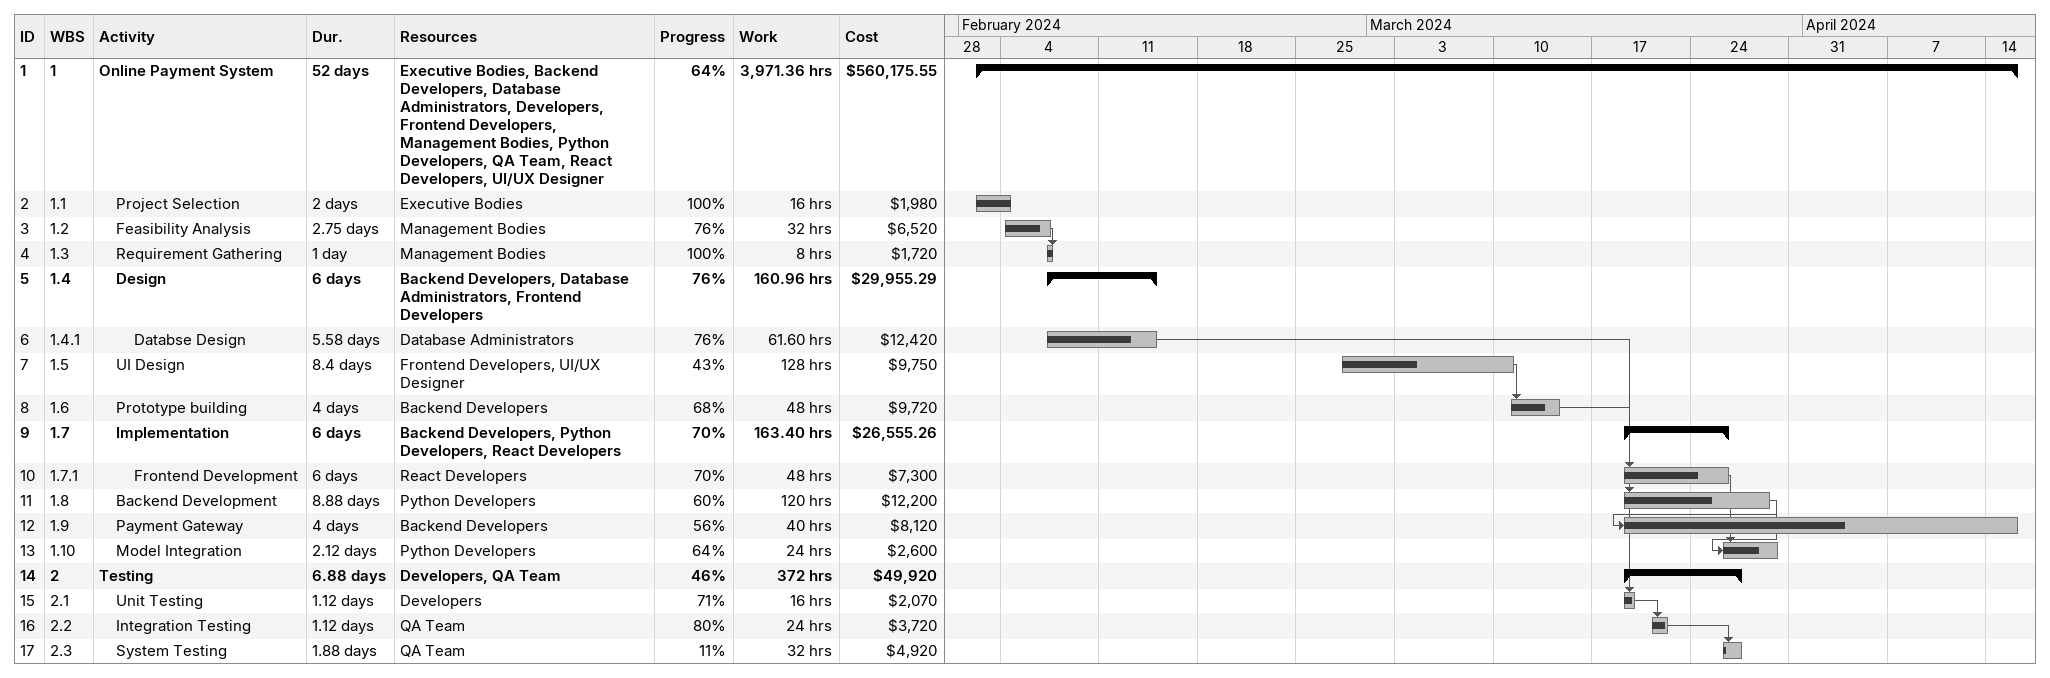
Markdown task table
| ID | WBS | Task | Duration | Start | Finish | Predecessors | Resources | % complete | Work (h) | Cost ($) |
|---|---|---|---|---|---|---|---|---|---|---|
| 1 | 1 | **Online Payment System** | 52d | 2024-02-02 | 2024-04-16 |  | Executive Bodies, Backend Developers, Database Administrators, Developers, Frontend Developers, Management Bodies, Python Developers, QA Team, React Developers, UI/UX Designer | 64 | 3971.36 | 560175.55 |
| 2 | 1.1 | Project Selection | 2d | 2024-02-02 | 2024-02-04 |  | Executive Bodies | 100 | 16 | 1980 |
| 3 | 1.2 | Feasibility Analysis | 2.75d | 2024-02-04 | 2024-02-07 |  | Management Bodies | 76 | 32 | 6520 |
| 4 | 1.3 | Requirement Gathering | 1d | 2024-02-07 | 2024-02-07 | 3 | Management Bodies | 100 | 8 | 1720 |
| 5 | 1.4 | **Design** | 6d | 2024-02-07 | 2024-02-15 |  | Backend Developers, Database Administrators, Frontend Developers | 76 | 160.96 | 29955.29 |
| 6 | 1.4.1 | Databse Design | 5.58d | 2024-02-07 | 2024-02-15 |  | Database Administrators | 76 | 61.60 | 12420 |
| 7 | 1.5 | UI Design | 8.4d | 2024-02-28 | 2024-03-11 |  | Frontend Developers, UI/UX Designer | 43 | 128 | 9750 |
| 8 | 1.6 | Prototype building | 4d | 2024-03-11 | 2024-03-14 | 7 | Backend Developers | 68 | 48 | 9720 |
| 9 | 1.7 | **Implementation** | 6d | 2024-03-19 | 2024-03-26 |  | Backend Developers, Python Developers, React Developers | 70 | 163.40 | 26555.26 |
| 10 | 1.7.1 | Frontend Development | 6d | 2024-03-19 | 2024-03-26 | 8 | React Developers | 70 | 48 | 7300 |
| 11 | 1.8 | Backend Development | 8.88d | 2024-03-19 | 2024-03-29 | 6 | Python Developers | 60 | 120 | 12200 |
| 12 | 1.9 | Payment Gateway | 4d | 2024-03-19 | 2024-04-16 | 11 | Backend Developers | 56 | 40 | 8120 |
| 13 | 1.10 | Model Integration | 2.12d | 2024-03-26 | 2024-03-30 | 10, 11 | Python Developers | 64 | 24 | 2600 |
| 14 | 2 | **Testing** | 6.88d | 2024-03-19 | 2024-03-27 |  | Developers, QA Team | 46 | 372 | 49920 |
| 15 | 2.1 | Unit Testing | 1.12d | 2024-03-19 | 2024-03-20 | 8 | Developers | 71 | 16 | 2070 |
| 16 | 2.2 | Integration Testing | 1.12d | 2024-03-21 | 2024-03-22 | 15 | QA Team | 80 | 24 | 3720 |
| 17 | 2.3 | System Testing | 1.88d | 2024-03-26 | 2024-03-27 | 16 | QA Team | 11 | 32 | 4920 |
